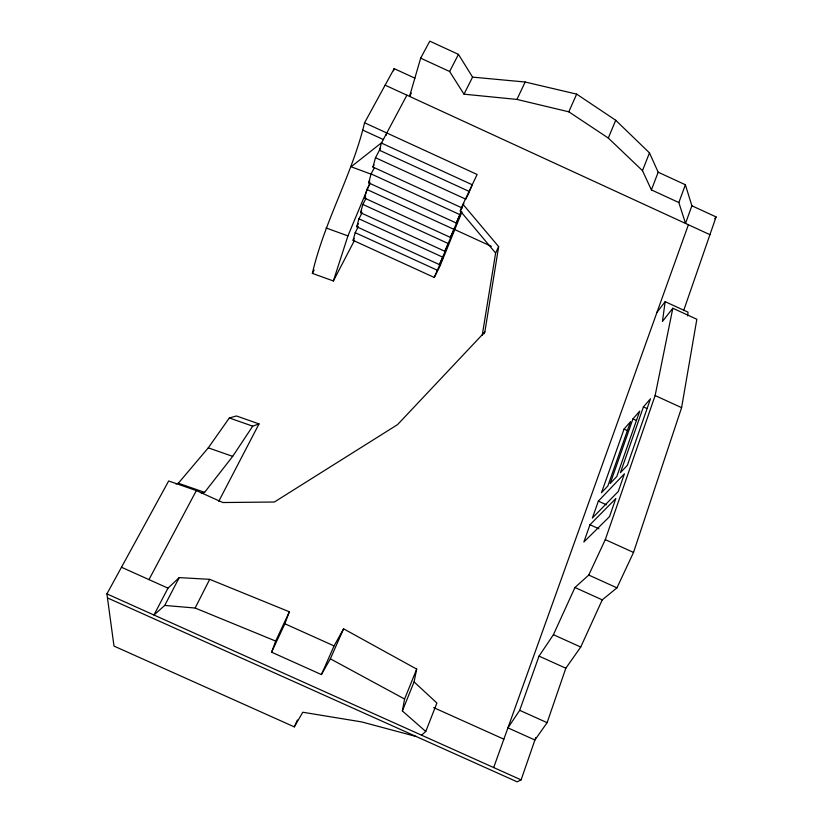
<?xml version="1.0" encoding="UTF-8"?>
<svg xmlns="http://www.w3.org/2000/svg" width="823" height="823" viewBox="0 0 823 823"><rect width="100%" height="100%" fill="white"/><g stroke="black" fill="none" stroke-linecap="round" stroke-linejoin="round"><path stroke-width="1.23" d="M687.627 315.919L688.007 312.154L665.159 301.671L656.991 312.329M665.159 301.671L662.443 321.443L672.823 308.244L696.844 319.262L681.598 407.652L633.525 552.439L616.952 587.838L602.251 599.864L580.729 647.043L565.833 668.214L547.11 722.666L534.909 740L507.925 727.861L519.704 710.331L539.034 656.116L553.416 634.698L574.948 587.499L588.754 575.061L605.296 539.621L655.129 395.554L672.823 308.244M482.227 335.29L495.621 253.031L498.656 246.643L462.968 204.279L477.124 174.486L364.568 122.771L394.176 68.628L414.915 78.185M483.831 333.932L484.84 331.988L498.656 246.643M421.53 735.155L425.769 731.493L402.365 710.949L404.587 699.025L416.695 669.109L343.592 628.813L334.076 645.911L321.412 674.572L271.6 652.197L275.684 641.076L289.357 611.787L209.69 579.341L179.229 577.602L167.985 588.157L153.952 615.007L164.744 605.43L179.229 577.602M402.365 710.949L414.082 681.907L416.695 669.109M354.6 240.172L333.377 280.962L312.37 273.39C324.385 221.294 352.203 174.723 364.568 122.771M393.6 70.799L394.176 68.628M461.919 212.005L439.935 266.24L434.266 277.464L353.098 240.347L355.186 232.662L358.334 226.613M434.266 277.464L442.867 257.414L439.451 264.615L356.771 226.788L358.931 218.805L362.13 212.694M439.451 264.615L448.288 243.989L444.842 251.282L360.587 212.704L362.83 204.423L366.081 198.23M444.842 251.282L453.926 230.039L450.428 237.425L364.548 198.086L366.883 189.465L370.185 183.21M450.428 237.425L459.79 215.544L456.251 223.023L368.663 182.871L371.091 173.91L374.444 167.573M462.3 208.044L372.953 167.048L375.483 157.718L380.638 148.006M406.912 95.18L381.419 143.058L379.454 150.239L469.491 191.574L465.869 199.197L375.483 157.718M386.121 135.383L386.779 132.976M685.374 184.753L678.841 202.54L685.518 223.434L691.876 205.771L685.374 184.753L658.184 172.213L649.47 152.872L615.717 120.271L576.656 94.12L525.167 82.022L472.567 77.125L458.462 54.38L429.791 41.15L420.676 58.145L409.556 96.404L411.315 93.071M333.377 280.962L347.934 235.903L369.99 183.025M107.463 597.899L517.194 781.85L521.103 779.875L535.752 737.573M683.646 310.59L716.082 216.922L691.876 205.771M643.421 406.891L620.439 472.639L627.383 465.283L650.489 398.795L643.421 406.891L646.775 408.424M632.949 418.886L610.172 483.533L616.808 476.496L639.718 411.13L632.949 418.886L636.385 420.45M589.988 524.745L583.857 542.007L609.534 516.618L615.83 498.522L589.988 524.745L598.959 528.819M598.362 501.114L592.365 518.037L618.268 491.496L624.431 473.781L598.362 501.114L606.489 504.808M624.071 429.061L601.469 492.751L607.847 485.992L630.583 421.602L624.071 429.061L627.435 430.594M493.677 767.561L688.398 224.761M271.6 652.197L284.861 623.772L289.357 611.787M678.841 202.54L651.394 189.897L658.184 172.213M425.769 731.493L436.89 703.027L414.082 681.907M651.394 189.897L642.496 170.659L649.47 152.872M495.621 253.031L460.273 210.976L462.968 204.279M456.251 223.023L461.209 211.305M469.943 190.442L472.237 184.763L381.419 143.058M642.496 170.659L608.31 138.058L615.717 120.271M321.412 674.572L330.352 658.822L343.592 628.813M484.84 331.988L397.571 424.606L274.368 502.02L222.807 502.534L196.368 490.59L168.664 480.982L106.918 593.887L113.996 646.076L294.315 726.884L297.37 720.002M420.676 58.145L449.625 71.498L463.997 94.172L516.937 99.429L568.816 111.815L576.656 94.12M516.937 99.429L525.167 82.022M460.273 210.976L463.833 203.487M463.997 94.172L472.567 77.125M164.744 605.43L195.144 608.032L209.69 579.341M449.625 71.498L458.462 54.38M218.774 501.279L259.019 423.907L236.479 415.975L229.329 417.961L208.291 447.846L178.334 483.245L175.885 483.924M353.098 240.347L354.137 238.341M360.587 212.704L361.657 210.657M356.771 226.788L358.355 223.753M364.548 198.086L365.638 196.008M368.663 182.871L369.774 180.782M372.953 167.048L374.074 164.929M148.973 579.608L196.368 490.59M312.37 273.39L314.16 270.037M294.315 726.884L302.792 712.234L361.698 721.925L416.284 736.544M201.368 493.522L204.598 492.36L232.683 456.374L252.702 426.17L259.019 423.907M714.734 218.723L716.082 216.922M381.81 142.554L351.102 166.791L371.008 174.106M178.334 483.245L204.598 492.36M208.291 447.846L232.683 456.374M229.329 417.961L252.702 426.17M326.021 227.93L347.934 235.903M195.144 608.032L275.684 641.076M106.918 593.887L521.103 779.875M519.704 710.331L547.11 722.666M284.861 623.772L334.076 645.911M121.485 567.253L167.985 588.157M433.69 707.626L503.861 739.177M588.754 575.061L616.952 587.838M574.948 587.499L602.251 599.864M553.416 634.698L580.729 647.043M539.034 656.116L565.833 668.214M605.296 539.621L633.525 552.439M655.129 395.554L681.598 407.652M362.758 130.096L383.621 139.673M371.091 173.91L459.676 214.536M454.018 229.226L491.362 246.344M366.883 189.465L453.73 229.267M362.83 204.423L448.01 243.433M358.931 218.805L442.507 257.064M355.186 232.662L437.208 270.181M385.133 85.16L709.94 234.668M330.352 658.822L404.587 699.025M568.816 111.815L608.31 138.058"/></g></svg>
